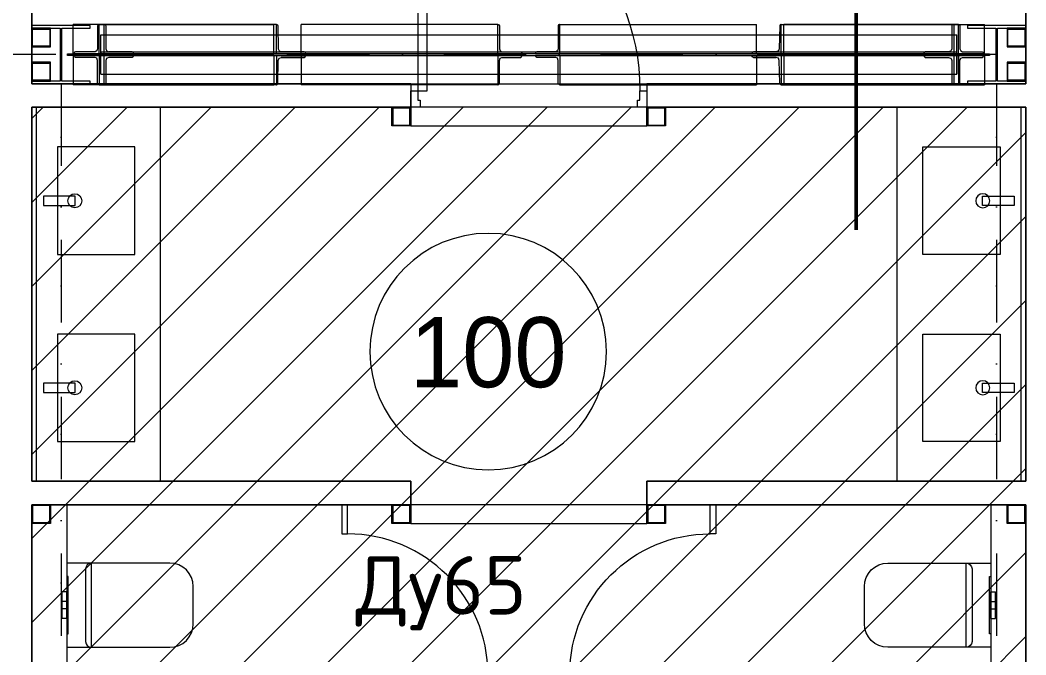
# Model space of a CAD drawing. Header units: millimetres. Extents: x 0 to 2118900, y -20000 to 84100.
# Drawn here: x 501825 to 506125, y 39433 to 42148 of the extents above; entities that cross this region are included whole.
import ezdxf
from ezdxf.enums import TextEntityAlignment as Align

# ---------------------------------------------------------------- set-up
doc = ezdxf.new("R2010")
doc.units = ezdxf.units.MM
doc.linetypes.add('Dot & Dashed', pattern=[670.277762, 352.777767, -176.388884, 0, -141.111112])
doc.linetypes.add('Крупный пунктир', pattern=[634.99999, 0, -634.99999])
for name, color, linetype, lineweight in [('АР_подоснова', 8, 'Continuous', 13), ('ПТ_В2', 3, 'Continuous', 50), ('ПТ_текст', 7, 'Continuous', 18), ('ПТ_штриховка', 8, 'Continuous', 9)]:
    doc.layers.add(name, color=color, linetype=linetype, lineweight=lineweight)
doc.styles.add('АР_текст_1', font='arial.ttf')
doc.styles.add('ПТ', font='isocpeur.ttf')

# ---------------------------------------------------------------- blocks, each defined once
blk = doc.blocks.new('Колонна SHS ГК 270')
at = {"color": 0, "linetype": 'Continuous', "lineweight": -2}
for p, q in [((40, 40), (-40, 40)), ((-40, 40), (-40, -40)), ((-36.4, -36.4), (-36.4, 36.4)), ((-36.4, 36.4), (36.4, 36.4)), ((36.4, 36.4), (36.4, -36.4)), ((40, -40), (40, 40)), ((-40, -40), (40, -40)), ((36.4, -36.4), (-36.4, -36.4))]:
    blk.add_line(p, q, dxfattribs=at)
blk = doc.blocks.new('Труба Квадратного Сечения ГК SHS 27_5')
at = {"color": 0, "linetype": 'Continuous', "lineweight": -2}
for p, q in [((505, 40), (0, 40)), ((0, 40), (0, 0)), ((0, 0), (0, -40)), ((1010, 40), (505, 40)), ((1010, 0), (1010, 40)), ((1010, -40), (1010, 0)), ((0, -40), (505, -40)), ((505, -40), (1010, -40))]:
    blk.add_line(p, q, dxfattribs=at)
blk = doc.blocks.new('СУ Ж_100_30', base_point=(94607.4, 17471.7))
at = {"color": 0, "linetype": 'Continuous', "lineweight": -2}
blk.add_line((96604.2, 12040), (97633.7, 12040), dxfattribs=at)
for start, end in [(0, 180), (180, 0)]:
    blk.add_arc((95826.6, 16729.7), 505.7, start, end, dxfattribs=at)
at = {"color": 0, "lineweight": -2, "style": 'АР_текст_1'}
for tag, p in [('ROOM_NUMBER', (95826.6, 16727.2)), ('ROOM_AREA', (97118.9, 12239.4))]:
    blk.add_attdef(tag, text='', height=300, dxfattribs=at).set_placement(p, align=Align.MIDDLE_CENTER)
blk = doc.blocks.new('Перекрытие_650', base_point=(97719.2, 18004))
at = {"color": 0, "linetype": 'Continuous', "lineweight": -2, "flags": 128}
blk.add_lwpolyline([(97719.2, 18004), (97969.2, 18004), (97969.2, 17996), (97719.2, 17996)], close=True, dxfattribs=at)
blk = doc.blocks.new('Перекрытие_660', base_point=(94028, 18004))
at = {"color": 0, "linetype": 'Continuous', "lineweight": -2, "flags": 128}
blk.add_lwpolyline([(94028, 18004), (94278, 18004), (94278, 17996), (94028, 17996)], close=True, dxfattribs=at)
blk = doc.blocks.new('Перекрытие_711', base_point=(98125, 16075))
at = {"color": 0, "linetype": 'Continuous', "lineweight": -2, "flags": 128}
blk.add_lwpolyline([(98125, 16075), (97975, 16075), (97975, 13551.6), (98125, 13551.6)], close=True, dxfattribs=at)
blk = doc.blocks.new('Перекрытие_720', base_point=(94025, 16075))
at = {"color": 0, "linetype": 'Continuous', "lineweight": -2, "flags": 128}
blk.add_lwpolyline([(94025, 16075), (94025, 12125), (93875, 12125), (93875, 16075)], close=True, dxfattribs=at)
blk = doc.blocks.new('Стена_180', base_point=(93825, 28175))
at = {"color": 0, "linetype": 'Continuous', "lineweight": -2, "flags": 128}
for points in [[(93875, 17875), (93875, 18850)], [(93875, 16175), (93875, 17775)], [(93875, 11875), (93875, 16075)]]:
    blk.add_lwpolyline(points, dxfattribs=at)
blk = doc.blocks.new('Однопольная Дверь 27')
at = {"color": 0, "linetype": 'Continuous', "lineweight": -2}
for p, q in [((435, 0), (435, 950)), ((435, 950), (475, 950)), ((475, 950), (475, 0)), ((-505, 30), (-505, 0)), ((-475, 0), (-505, 0)), ((-505, 0), (-505, -70)), ((-505, 0), (-505, -70)), ((-505, 0), (-505, -70)), ((-475, -40), (-475, 0)), ((475, 0), (435, 0)), ((505, 0), (475, 0)), ((475, 0), (475, -40)), ((505, 30), (505, 0)), ((505, -70), (505, 0)), ((505, 0), (505, -70)), ((505, 0), (505, -70)), ((-465, -40), (-475, -40)), ((-465, -70), (-465, -40)), ((475, -40), (465, -40)), ((465, -40), (465, -70)), ((-505, -70), (-465, -70)), ((465, -70), (505, -70))]:
    blk.add_line(p, q, dxfattribs=at)
blk.add_arc((475, 0), 950, 90, 180, dxfattribs=at)
blk = doc.blocks.new('Стена_200', base_point=(98125, 17825))
at = {"color": 0, "linetype": 'Continuous', "lineweight": -2}
for p, q in [((95495, 17875), (95495, 17845)), ((96505, 17875), (96505, 17845)), ((95495, 17845), (95495, 17775)), ((96505, 17845), (96505, 17775))]:
    blk.add_line(p, q, dxfattribs=at)
at = {"color": 0, "linetype": 'Continuous', "lineweight": -2, "flags": 128}
for points in [[(95495, 17875), (93875, 17875)], [(98125, 17875), (96505, 17875)], [(93875, 17775), (95495, 17775)], [(96505, 17775), (98125, 17775)]]:
    blk.add_lwpolyline(points, dxfattribs=at)
at = {"color": 0, "linetype": 'Continuous', "lineweight": -2, "xscale": -1, "zscale": 1000}
blk.add_blockref('Однопольная Дверь 27', (96000, 17845), dxfattribs=at)
blk = doc.blocks.new('Стена_139', base_point=(95495, 16125))
at = {"color": 0, "linetype": 'Continuous', "lineweight": -2, "flags": 128}
for points in [[(95495, 16175), (93875, 16175)], [(95495, 16075), (95495, 16175)], [(93875, 16075), (95495, 16075)]]:
    blk.add_lwpolyline(points, dxfattribs=at)
blk = doc.blocks.new('Стена_1400', base_point=(98125, 16125))
at = {"color": 0, "linetype": 'Continuous', "lineweight": -2, "flags": 128}
for points in [[(98125, 16175), (96505, 16175)], [(96505, 16175), (96505, 16075)], [(96505, 16075), (98125, 16075)]]:
    blk.add_lwpolyline(points, dxfattribs=at)
blk = doc.blocks.new('Колонна Универсальная 27')
at = {"color": 0, "linetype": 'Continuous', "lineweight": -2}
for p, q in [((125, 125), (-125, 125)), ((-125, 125), (-125, 113)), ((-125, 113), (-4, 113)), ((-4, 113), (-4, -113)), ((4, -113), (4, 113)), ((4, 113), (125, 113)), ((125, 113), (125, 125)), ((-4, -113), (-125, -113)), ((-125, -113), (-125, -125)), ((-125, -125), (125, -125)), ((125, -113), (4, -113)), ((125, -125), (125, -113))]:
    blk.add_line(p, q, dxfattribs=at)
blk = doc.blocks.new('Панель с Несколькими Умывальниками 27')
at = {"color": 0, "linetype": 'Continuous', "lineweight": -2}
for p, q in [((-800, 0), (800, 0)), ((-800, -550), (-800, 0)), ((800, -550), (800, 0)), ((-800, -20), (800, -20)), ((-170, -110), (-630, -110)), ((-630, -110), (-630, -440)), ((-170, -440), (-170, -110)), ((630, -110), (170, -110)), ((170, -110), (170, -440)), ((630, -440), (630, -110)), ((-630, -440), (-170, -440)), ((170, -440), (630, -440)), ((-800, -550), (800, -550))]:
    blk.add_line(p, q, dxfattribs=at)
at = {"color": 0, "linetype": 'Continuous', "lineweight": -2, "flags": 128}
for points in [[(-420, -185), (-380, -185), (-380, -50), (-420, -50)], [(380, -185), (420, -185), (420, -50), (380, -50)]]:
    blk.add_lwpolyline(points, close=True, dxfattribs=at)
at = {"color": 0, "linetype": 'Continuous', "lineweight": -2}
for centre in [(-400, -183.90845), (400, -183.90845)]:
    blk.add_circle(centre, 30, dxfattribs=at)
blk = doc.blocks.new('Кабинка Сантехническая 27')
at = {"color": 0, "linetype": 'Continuous', "lineweight": -2}
for p, q in [((850, 25), (725, 25)), ((725, 25), (725, 0)), ((725, 0), (850, 0)), ((975, 25), (850, 25)), ((850, 0), (975, 0)), ((975, 0), (975, 25))]:
    blk.add_line(p, q, dxfattribs=at)
at = {"color": 0, "linetype": 'Continuous', "lineweight": -2, "flags": 128}
for points in [[(25, 1350), (0, 1350), (0, 25), (25, 25)], [(862.5, 1350), (837.5, 1350), (837.5, 25), (862.5, 25)], [(125, 0), (125, 25), (0, 25), (0, 0)], [(125, 0), (125, -600), (150, -600), (150, 0)], [(975, 0), (975, -600), (1000, -600), (1000, 0)], [(1700, 0), (1700, 25), (1575, 25), (1575, 0)]]:
    blk.add_lwpolyline(points, close=True, dxfattribs=at)
at = {"color": 0, "linetype": 'Continuous', "lineweight": -2}
for centre in [(125, 0), (975, 0)]:
    blk.add_arc(centre, 600, 270, 0, dxfattribs=at)
blk = doc.blocks.new('Двутавp К 26020-83 27_4')
at = {"color": 0, "linetype": 'Крупный пунктир', "lineweight": -2}
blk.add_line((0, 0), (39750, 0), dxfattribs=at)
blk = doc.blocks.new('Морф_351')
at = {"color": 0, "linetype": 'Continuous', "lineweight": -2, "flags": 128}
for points in [[(94170.3, 18082.4), (94170.3, 18083.9), (94170.3, 18084)], [(94170.3, 18084), (97830.2, 18084)], [(94170.3, 18008.5), (94170.3, 18020.9), (94170.3, 18078.5), (94170.3, 18082.4)], [(94170.3, 18013.2), (94170.3, 18020.9), (94170.3, 18082)], [(97830.2, 18082.4), (97830.2, 18084)], [(97830.2, 18013.2), (97830.2, 18021), (97830.2, 18078.5), (97830.2, 18082.4)], [(94170.3, 18010), (94170.3, 18013.2)], [(97830.2, 18010), (94170.3, 18010)], [(94170.3, 18008.4), (94170.3, 18010)], [(94170.3, 18010), (94170.3, 18004.4)], [(94170.3, 18004), (94170.3, 18004.4), (94170.3, 18008.4)], [(97830.2, 18004), (94170.3, 18004)], [(97830.2, 18010), (97830.2, 18013.2)], [(97830.2, 18008.4), (97830.2, 18010)], [(97830.2, 18004), (97830.2, 18004.5), (97830.2, 18008.4)]]:
    blk.add_lwpolyline(points, dxfattribs=at)
blk = doc.blocks.new('Морф_352')
at = {"color": 0, "linetype": 'Continuous', "lineweight": -2, "flags": 128}
for points in [[(96127.6, 18127.1), (96126, 18122.5), (96126, 18025), (96122.8, 18015.8)], [(96132.6, 18129), (96131.4, 18129), (96127.6, 18127.1)], [(96132.6, 18004), (96132.6, 18129)], [(96132.6, 18129), (96973.2, 18129)], [(96973.2, 18004), (96973.2, 18129)], [(96030.7, 18010.1), (96029.1, 18005.5), (96029.1, 18004)], [(96029.1, 18004), (96132.6, 18004)], [(96122.8, 18015.8), (96115.2, 18012), (96034.5, 18012), (96030.7, 18010.1)], [(96132.6, 18004), (96973.2, 18004)]]:
    blk.add_lwpolyline(points, dxfattribs=at)
blk = doc.blocks.new('Морф_353')
at = {"color": 0, "linetype": 'Continuous', "lineweight": -2, "flags": 128}
for points in [[(97090.2, 18004), (97090.2, 18129)], [(97836.7, 18129), (97090.2, 18129)], [(97836.7, 18129), (97838, 18129), (97841.9, 18127.1)], [(97836.7, 18004), (97836.7, 18129)], [(97841.9, 18127.1), (97843.6, 18122.5), (97843.6, 18025), (97846.8, 18015.8)], [(97836.7, 18004), (97090.2, 18004)], [(97943.9, 18004), (97836.7, 18004)], [(97846.8, 18015.8), (97854.7, 18012), (97938.3, 18012), (97942.3, 18010.1)], [(97942.3, 18010.1), (97943.9, 18005.5), (97943.9, 18004)]]:
    blk.add_lwpolyline(points, dxfattribs=at)
blk = doc.blocks.new('Морф_354')
at = {"color": 0, "linetype": 'Continuous', "lineweight": -2}
for p, q in [((97816.6, 18129), (97816.6, 18004)), ((97816.6, 18004), (97689.8, 18004))]:
    blk.add_line(p, q, dxfattribs=at)
at = {"color": 0, "linetype": 'Continuous', "lineweight": -2, "flags": 128}
for points in [[(97074.9, 18127.1), (97072.9, 18122.5), (97071.1, 18024.9), (97067.2, 18015.8)], [(97078.8, 18129), (97077.8, 18128.9), (97074.9, 18127.1)], [(97078.8, 18004), (97078.8, 18129)], [(97078.8, 18129), (97816.6, 18129)], [(97810.7, 18127.1), (97810.4, 18126.4), (97808.8, 18122.5), (97808.8, 18039.8), (97808.5, 18025), (97805.2, 18017.2), (97804.6, 18015.8)], [(97816.6, 18129), (97815.3, 18129), (97815.1, 18129), (97814.6, 18128.7), (97810.7, 18127.1)], [(97816.6, 18129), (97948.8, 18129)], [(97948.8, 18004), (97948.8, 18129)], [(96955.6, 18010.1), (96955.2, 18005.4), (96955.6, 18004)], [(97067.2, 18015.8), (97058, 18011.9), (96960.2, 18012), (96955.6, 18010.1)], [(96955.6, 18004), (97078.8, 18004)], [(96960.2, 18012), (97058.2, 18012)], [(97078.8, 18004), (97816.6, 18004)], [(97691.4, 18010.1), (97691.4, 18009.4), (97689.7, 18005.5)], [(97689.7, 18005.5), (97689.8, 18005.3), (97689.8, 18004)], [(97804.6, 18015.8), (97803.1, 18015.2), (97795.2, 18012), (97711.7, 18012), (97696.1, 18012), (97695.4, 18011.7), (97691.4, 18010.1)], [(97696.1, 18012), (97795.3, 18012)], [(97816.6, 18004), (97948.8, 18004)]]:
    blk.add_lwpolyline(points, dxfattribs=at)
blk = doc.blocks.new('Морф_355')
at = {"color": 0, "linetype": 'Continuous', "lineweight": -2, "flags": 128}
for points in [[(96029.1, 17996), (96132.6, 17996)], [(96030.7, 17989.9), (96029.1, 17994.5), (96029.1, 17996)], [(96122.8, 17984.2), (96115.2, 17988), (96034.5, 17988), (96030.7, 17989.9)], [(96127.6, 17872.9), (96126, 17877.5), (96126, 17975), (96122.8, 17984.2)], [(96132.6, 17996), (96973.2, 17996)], [(96132.6, 17996), (96132.6, 17871)], [(96973.2, 17996), (96973.2, 17871)], [(96132.6, 17871), (96131.4, 17871), (96127.6, 17872.9)], [(96132.6, 17871), (96973.2, 17871)]]:
    blk.add_lwpolyline(points, dxfattribs=at)
blk = doc.blocks.new('Морф_356')
at = {"color": 0, "linetype": 'Continuous', "lineweight": -2, "flags": 128}
for points in [[(97836.7, 17996), (97090.2, 17996)], [(97090.2, 17996), (97090.2, 17871)], [(97943.9, 17996), (97836.7, 17996)], [(97836.7, 17996), (97836.7, 17871)], [(97841.9, 17872.9), (97843.6, 17877.5), (97843.6, 17975), (97846.8, 17984.2)], [(97846.8, 17984.2), (97854.7, 17988), (97938.3, 17988), (97942.3, 17989.9)], [(97942.3, 17989.9), (97943.9, 17994.5), (97943.9, 17996)], [(97836.7, 17871), (97090.2, 17871)], [(97836.7, 17871), (97838, 17871), (97841.9, 17872.9)]]:
    blk.add_lwpolyline(points, dxfattribs=at)
blk = doc.blocks.new('Морф_357')
at = {"color": 0, "linetype": 'Continuous', "lineweight": -2}
for q in [(97689.8, 17996), (97816.6, 17871)]:
    blk.add_line((97816.6, 17996), q, dxfattribs=at)
at = {"color": 0, "linetype": 'Continuous', "lineweight": -2, "flags": 128}
for points in [[(96955.6, 17989.9), (96955.2, 17994.6), (96955.6, 17996)], [(96955.6, 17996), (97078.8, 17996)], [(97067.2, 17984.2), (97058, 17988.1), (96960.2, 17988), (96955.6, 17989.9)], [(96960.2, 17988), (97058.2, 17988)], [(97074.9, 17872.9), (97072.9, 17877.5), (97071.1, 17975.1), (97067.2, 17984.2)], [(97078.8, 17996), (97816.6, 17996)], [(97078.8, 17996), (97078.8, 17871)], [(97689.8, 17996), (97689.8, 17994.7), (97689.7, 17994.5)], [(97689.7, 17994.5), (97691.4, 17990.6), (97691.4, 17989.9)], [(97691.4, 17989.9), (97695.4, 17988.3), (97696.1, 17988), (97711.7, 17988), (97795.2, 17988), (97803.1, 17984.8), (97804.6, 17984.2)], [(97696.1, 17988), (97795.3, 17988)], [(97804.6, 17984.2), (97805.2, 17982.8), (97808.5, 17975), (97808.8, 17960.2), (97808.8, 17877.5), (97810.4, 17873.6), (97810.7, 17872.9)], [(97816.6, 17996), (97948.8, 17996)], [(97948.8, 17996), (97948.8, 17871)], [(97078.8, 17871), (97077.8, 17871.1), (97074.9, 17872.9)], [(97078.8, 17871), (97816.6, 17871)], [(97810.7, 17872.9), (97814.6, 17871.3), (97815.1, 17871), (97815.3, 17871), (97816.6, 17871)], [(97816.6, 17871), (97948.8, 17871)]]:
    blk.add_lwpolyline(points, dxfattribs=at)
blk = doc.blocks.new('Морф_358')
at = {"color": 0, "linetype": 'Continuous', "lineweight": -2, "flags": 128}
for points in [[(95026.8, 18004), (95026.8, 18129)], [(95867.4, 18129), (95026.8, 18129)], [(95867.4, 18004), (95867.4, 18129)], [(95867.4, 18129), (95868.6, 18129), (95872.4, 18127.1)], [(95872.4, 18127.1), (95874, 18122.5), (95874, 18025), (95877.2, 18015.8)], [(95867.4, 18004), (95026.8, 18004)], [(95970.9, 18004), (95867.4, 18004)], [(95877.2, 18015.8), (95884.8, 18012), (95965.5, 18012), (95969.3, 18010.1)], [(95969.3, 18010.1), (95970.9, 18005.5), (95970.9, 18004)]]:
    blk.add_lwpolyline(points, dxfattribs=at)
blk = doc.blocks.new('Морф_359')
at = {"color": 0, "linetype": 'Continuous', "lineweight": -2, "flags": 128}
for points in [[(94158.1, 18127.1), (94156.4, 18122.5), (94156.4, 18025), (94153.2, 18015.8)], [(94163.3, 18129), (94162, 18129), (94158.1, 18127.1)], [(94163.3, 18004), (94163.3, 18129)], [(94163.3, 18129), (94909.8, 18129)], [(94909.8, 18004), (94909.8, 18129)], [(94057.7, 18010.1), (94056.1, 18005.5), (94056.1, 18004)], [(94056.1, 18004), (94163.3, 18004)], [(94153.2, 18015.8), (94145.3, 18012), (94061.7, 18012), (94057.7, 18010.1)], [(94163.3, 18004), (94909.8, 18004)]]:
    blk.add_lwpolyline(points, dxfattribs=at)
blk = doc.blocks.new('Морф_360')
at = {"color": 0, "linetype": 'Continuous', "lineweight": -2}
for p in [(94183.4, 18129), (94310.2, 18004)]:
    blk.add_line(p, (94183.4, 18004), dxfattribs=at)
at = {"color": 0, "linetype": 'Continuous', "lineweight": -2, "flags": 128}
for points in [[(94051.2, 18004), (94051.2, 18129)], [(94183.4, 18129), (94051.2, 18129)], [(94189.3, 18127.1), (94185.4, 18128.7), (94184.9, 18129), (94184.7, 18129), (94183.4, 18129)], [(94921.2, 18129), (94183.4, 18129)], [(94189.3, 18127.1), (94189.6, 18126.4), (94191.2, 18122.5), (94191.2, 18039.9), (94191.5, 18025), (94194.8, 18017.2), (94195.4, 18015.8)], [(94921.2, 18004), (94921.2, 18129)], [(94921.2, 18129), (94922.2, 18128.9), (94925.1, 18127.1)], [(94925.1, 18127.1), (94927.1, 18122.5), (94928.9, 18024.9), (94932.8, 18015.8)], [(94183.4, 18004), (94051.2, 18004)], [(94921.2, 18004), (94183.4, 18004)], [(94195.4, 18015.8), (94196.9, 18015.2), (94204.8, 18012), (94288.3, 18012), (94303.9, 18012), (94304.6, 18011.7), (94308.6, 18010.1)], [(94303.9, 18012), (94204.7, 18012)], [(94308.6, 18010.1), (94308.6, 18009.4), (94310.3, 18005.5)], [(94310.3, 18005.5), (94310.2, 18005.3), (94310.2, 18004)], [(95044.4, 18004), (94921.2, 18004)], [(94932.8, 18015.8), (94942, 18011.9), (95039.8, 18012), (95044.4, 18010.1)], [(95039.8, 18012), (94941.8, 18012)], [(95044.4, 18010.1), (95044.8, 18005.4), (95044.4, 18004)]]:
    blk.add_lwpolyline(points, dxfattribs=at)
blk = doc.blocks.new('Морф_361')
at = {"color": 0, "linetype": 'Continuous', "lineweight": -2, "flags": 128}
for points in [[(95867.4, 17996), (95026.8, 17996)], [(95026.8, 17996), (95026.8, 17871)], [(95867.4, 17996), (95867.4, 17871)], [(95970.9, 17996), (95867.4, 17996)], [(95872.4, 17872.9), (95874, 17877.5), (95874, 17975), (95877.2, 17984.2)], [(95877.2, 17984.2), (95884.8, 17988), (95965.5, 17988), (95969.3, 17989.9)], [(95969.3, 17989.9), (95970.9, 17994.5), (95970.9, 17996)], [(95867.4, 17871), (95026.8, 17871)], [(95867.4, 17871), (95868.6, 17871), (95872.4, 17872.9)]]:
    blk.add_lwpolyline(points, dxfattribs=at)
blk = doc.blocks.new('Морф_362')
at = {"color": 0, "linetype": 'Continuous', "lineweight": -2, "flags": 128}
for points in [[(94057.7, 17989.9), (94056.1, 17994.5), (94056.1, 17996)], [(94056.1, 17996), (94163.3, 17996)], [(94153.2, 17984.2), (94145.3, 17988), (94061.7, 17988), (94057.7, 17989.9)], [(94158.1, 17872.9), (94156.4, 17877.5), (94156.4, 17975), (94153.2, 17984.2)], [(94163.3, 17996), (94909.8, 17996)], [(94163.3, 17996), (94163.3, 17871)], [(94909.8, 17996), (94909.8, 17871)], [(94163.3, 17871), (94162, 17871), (94158.1, 17872.9)], [(94163.3, 17871), (94909.8, 17871)]]:
    blk.add_lwpolyline(points, dxfattribs=at)
blk = doc.blocks.new('Морф_363')
at = {"color": 0, "linetype": 'Continuous', "lineweight": -2}
for p, q in [((94183.4, 17996), (94183.4, 17871)), ((94310.2, 17996), (94183.4, 17996))]:
    blk.add_line(p, q, dxfattribs=at)
at = {"color": 0, "linetype": 'Continuous', "lineweight": -2, "flags": 128}
for points in [[(94183.4, 17996), (94051.2, 17996)], [(94051.2, 17996), (94051.2, 17871)], [(94921.2, 17996), (94183.4, 17996)], [(94195.4, 17984.2), (94194.8, 17982.8), (94191.5, 17975), (94191.2, 17960.2), (94191.2, 17877.5), (94189.6, 17873.6), (94189.3, 17872.9)], [(94308.6, 17989.9), (94304.6, 17988.3), (94303.9, 17988), (94288.3, 17988), (94204.8, 17988), (94196.9, 17984.8), (94195.4, 17984.2)], [(94303.9, 17988), (94204.7, 17988)], [(94310.3, 17994.5), (94308.6, 17990.6), (94308.6, 17989.9)], [(94310.2, 17996), (94310.2, 17994.7), (94310.3, 17994.5)], [(94921.2, 17996), (94921.2, 17871)], [(95044.4, 17996), (94921.2, 17996)], [(94925.1, 17872.9), (94927.1, 17877.5), (94928.9, 17975.1), (94932.8, 17984.2)], [(94932.8, 17984.2), (94942, 17988.1), (95039.8, 17988), (95044.4, 17989.9)], [(95039.8, 17988), (94941.8, 17988)], [(95044.4, 17989.9), (95044.8, 17994.6), (95044.4, 17996)], [(94183.4, 17871), (94051.2, 17871)], [(94189.3, 17872.9), (94185.4, 17871.3), (94184.9, 17871), (94184.7, 17871), (94183.4, 17871)], [(94921.2, 17871), (94183.4, 17871)], [(94921.2, 17871), (94922.2, 17871.1), (94925.1, 17872.9)]]:
    blk.add_lwpolyline(points, dxfattribs=at)
blk = doc.blocks.new('Морф_364')
at = {"color": 0, "linetype": 'Continuous', "lineweight": -2, "flags": 128}
for points in [[(94170.3, 17916), (94170.3, 17996)], [(94170.3, 17996), (97830.2, 17996)], [(97830.2, 17996), (97830.3, 17979.1), (97830.2, 17916)], [(97830.2, 17916), (97830.2, 17996)], [(97830.2, 17996), (97830.3, 17995.6)], [(97830.2, 17991.5), (97830.3, 17995.6)], [(94170.3, 17916), (97830.2, 17916)], [(97830.2, 17918), (97830.2, 17916.1)], [(97830.2, 17916.1), (97830.2, 17916)]]:
    blk.add_lwpolyline(points, dxfattribs=at)
blk = doc.blocks.new('Унитаз 27')
at = {"color": 0, "linetype": 'Continuous', "lineweight": -2}
for p, q in [((-57, 20), (-40.3, 20)), ((-57, 0), (-57, 20)), ((-40.3, 20), (-16, 20)), ((-16, 20), (-11.3, 20)), ((-16, 0), (-16, 20)), ((-11.3, 20), (0, 20)), ((0, 20), (11.3, 20)), ((0, 0), (11.3, 0)), ((11.3, 20), (16, 20)), ((11.3, 0), (16, 0)), ((16, 0), (16, 20)), ((16, 20), (40.3, 20)), ((16, 0), (40.3, 0)), ((40.3, 20), (57, 20)), ((40.3, 0), (57, 0)), ((57, 0), (57, 20)), ((-57, 0), (-40.3, 0)), ((-40.3, 0), (-16, 0)), ((-16, 0), (-11.3, 0)), ((-11.3, 0), (0, 0)), ((0, -80), (-155, -80)), ((155, -80), (0, -80)), ((-180, -105), (180, -105))]:
    blk.add_line(p, q, dxfattribs=at)
at = {"color": 0, "linetype": 'Continuous', "lineweight": -2, "flags": 128}
for points in [[(80, -540), (99.5, -538.1), (118.3, -532.4), (135.6, -523.1), (150.7, -510.7), (163.1, -495.6), (172.4, -478.3), (178.1, -459.5), (180, -440), (180, 0), (-180, 0), (-180, -440), (-178.1, -459.5), (-172.4, -478.3), (-163.1, -495.6), (-150.7, -510.7), (-135.6, -523.1), (-118.3, -532.4), (-99.5, -538.1), (-80, -540)], [(123, 0), (-123, 0), (-123, -5), (123, -5)]]:
    blk.add_lwpolyline(points, close=True, dxfattribs=at)
at = {"color": 0, "linetype": 'Continuous', "lineweight": -2}
for centre, start, end in [((-155, -105), 90, 180), ((155, -105), 0, 90)]:
    blk.add_arc(centre, 25, start, end, dxfattribs=at)
blk = doc.blocks.new('Стена_414', base_point=(98125, 40125))
at = {"color": 0, "linetype": 'Continuous', "lineweight": -2, "flags": 128}
for points in [[(98125, 18850), (98125, 17875)], [(98125, 17775), (98125, 16175)], [(98125, 16075), (98125, 11875)]]:
    blk.add_lwpolyline(points, dxfattribs=at)
blk = doc.blocks.new('Стандартный Маркер Сетки_40')
at = {"color": 0, "linetype": 'Dot & Dashed', "lineweight": -2}
blk.add_line((0, 0), (55187, 0), dxfattribs=at)
at = {"color": 0, "lineweight": -2, "style": 'АР_текст_1'}
blk.add_attdef('AC_MarkerText_1', text='', height=300, rotation=90, dxfattribs=at).set_placement((55368.5, -68.6), align=Align.TOP_CENTER)
blk = doc.blocks.new('AR_F1')
at = {"layer": 'АР_подоснова', "linetype": 'Dot & Dashed'}
blk.add_line((98000, 18000), (-4800, 18000), dxfattribs=at)
at = {"layer": 'АР_подоснова', "linetype": 'Continuous', "flags": 128}
for points in [[(93875, 17875), (98125, 17875), (98125, 22125), (93875, 22125)], [(93875, 16175), (95495, 16175), (95495, 16075), (93875, 16075), (93875, 11875), (98125, 11875), (98125, 16075), (96505, 16075), (96505, 16175), (98125, 16175), (98125, 17775), (93875, 17775)]]:
    blk.add_lwpolyline(points, close=True, dxfattribs=at)
at = {"layer": 'АР_подоснова'}
for name, p in [('Стена_414', (98125, 40125)), ('Стена_180', (93825, 28175)), ('Стена_200', (98125, 17825)), ('Стена_139', (95495, 16125)), ('Стена_1400', (98125, 16125))]:
    blk.add_blockref(name, p, dxfattribs=at)
at = {"layer": 'АР_подоснова', "linetype": 'Continuous', "zscale": 1000}
for name, p, rotation in [('Стандартный Маркер Сетки_40', (94000, 40000), 270), ('Стандартный Маркер Сетки_40', (98000, 40000), 270), ('Двутавp К 26020-83 27_4', (94000, 39875), 270), ('Двутавp К 26020-83 27_4', (98000, 39875), 270), ('Колонна Универсальная 27', (94000, 18000), 180), ('Колонна SHS ГК 270', (93915, 18073), 180), ('Колонна Универсальная 27', (98000.4, 18000), 180), ('Колонна SHS ГК 270', (98085, 18073), 180), ('Колонна SHS ГК 270', (93915, 17927), 180), ('Колонна SHS ГК 270', (98085, 17927), 180), ('Панель с Несколькими Умывальниками 27', (93875, 16975), 90), ('Труба Квадратного Сечения ГК SHS 27_5', (96505, 17735), 180), ('Кабинка Сантехническая 27', (95225, 14375), 90), ('Труба Квадратного Сечения ГК SHS 27_5', (96505, 16035), 180), ('Унитаз 27', (94025, 15645), 90)]:
    blk.add_blockref(name, p, dxfattribs=dict(at, rotation=rotation))
at = {"layer": 'АР_подоснова', "linetype": 'Continuous'}
for name, p in [('Морф_360', (0, 0)), ('Морф_359', (0, 0)), ('Морф_358', (0, 0)), ('Морф_352', (0, 0)), ('Морф_354', (0, 0)), ('Морф_353', (0, 0)), ('Морф_351', (0, 0)), ('Перекрытие_660', (94028, 18004)), ('Морф_363', (0, 0)), ('Морф_362', (0, 0)), ('Морф_364', (0, 0)), ('Морф_361', (0, 0)), ('Морф_355', (0, 0)), ('Морф_357', (0, 0)), ('Морф_356', (0, 0)), ('Перекрытие_650', (97719.2, 18004)), ('Перекрытие_720', (94025, 16075)), ('Перекрытие_711', (98125, 16075))]:
    blk.add_blockref(name, p, dxfattribs=at)
at = {"layer": 'АР_подоснова', "linetype": 'Continuous', "xscale": -1, "zscale": 1000}
for name, p, rotation in [('Колонна SHS ГК 270', (95455, 17735), 180), ('Колонна SHS ГК 270', (96545, 17735), 180), ('Панель с Несколькими Умывальниками 27', (98125, 16975), 270), ('Колонна SHS ГК 270', (93915, 16035), 180), ('Колонна SHS ГК 270', (95455, 16035), 180), ('Кабинка Сантехническая 27', (96775, 14375), 270), ('Колонна SHS ГК 270', (96545, 16035), 180), ('Колонна SHS ГК 270', (98085, 16035), 180), ('Унитаз 27', (97975, 15645), 270)]:
    blk.add_blockref(name, p, dxfattribs=dict(at, rotation=rotation))
at = {"layer": 'АР_подоснова', "linetype": 'Continuous'}
ref = blk.add_blockref('СУ Ж_100_30', (94607.4, 17471.7), dxfattribs=at)
ref.add_attrib('ROOM_NUMBER', '100', dxfattribs={"layer": '0', "color": 0, "lineweight": 9, "height": 300}).set_placement((95826.6, 16727.2), align=Align.MIDDLE_CENTER)
ref.add_attrib('ROOM_AREA', '24,75', dxfattribs={"layer": '0', "color": 0, "lineweight": 9, "height": 300}).set_placement((97118.9, 12239.4), align=Align.MIDDLE_CENTER)

msp = doc.modelspace()

# ---------------------------------------------------------------- hatches: boundary and pattern name
at = {"layer": 'ПТ_штриховка'}
h = msp.add_hatch(dxfattribs=at)
h.set_pattern_fill('ANSI31', color=8, scale=80)
h.paths.add_polyline_path([(501875, 35875), (506125, 35875), (506125, 41775), (501875, 41775)])

# ---------------------------------------------------------------- linework, layer by layer
at = {"layer": 'ПТ_В2'}
msp.add_line((505400, 46750), (505400, 41250), dxfattribs=at)

# ---------------------------------------------------------------- block references
at = {"layer": 'АР_подоснова'}
msp.add_blockref('AR_F1', (408000, 24000), dxfattribs=at)

# ---------------------------------------------------------------- texts
at = {"layer": 'ПТ_текст', "style": 'ПТ'}
msp.add_text('Ду65', height=250, dxfattribs=at).set_placement((503625, 39530), align=Align.BOTTOM_CENTER)

doc.saveas('drawing.dxf')
